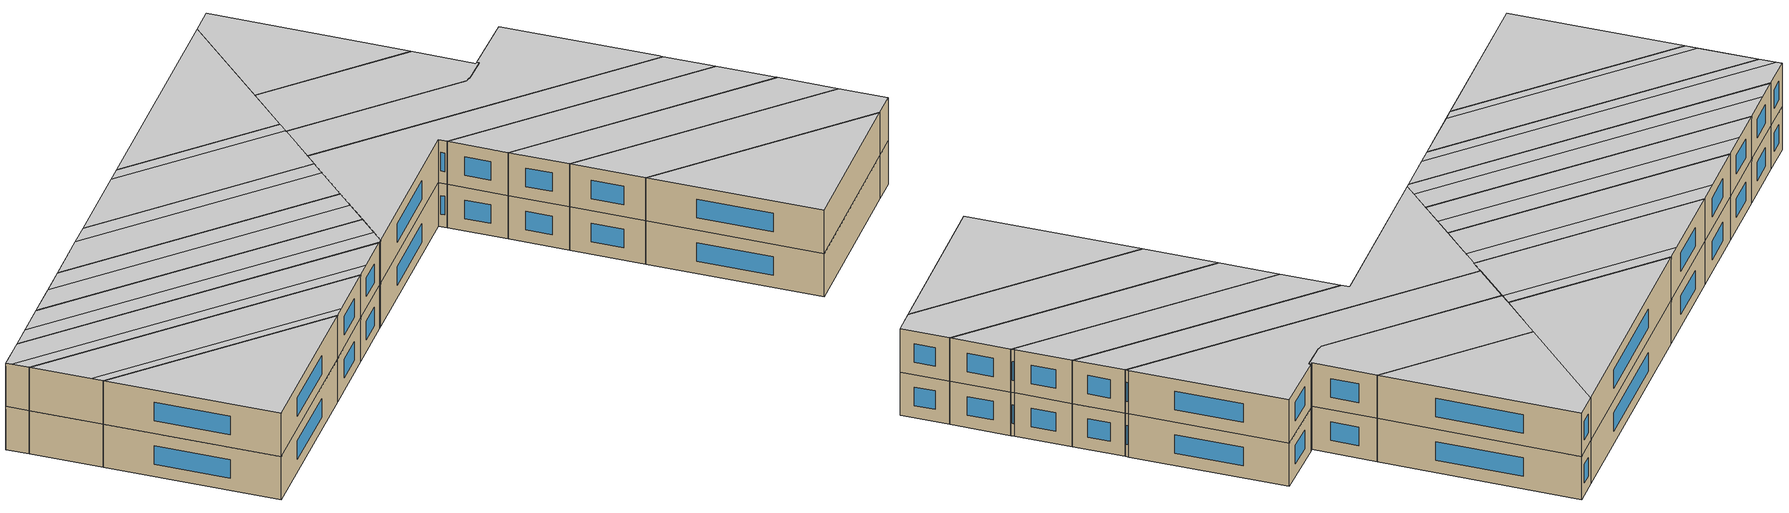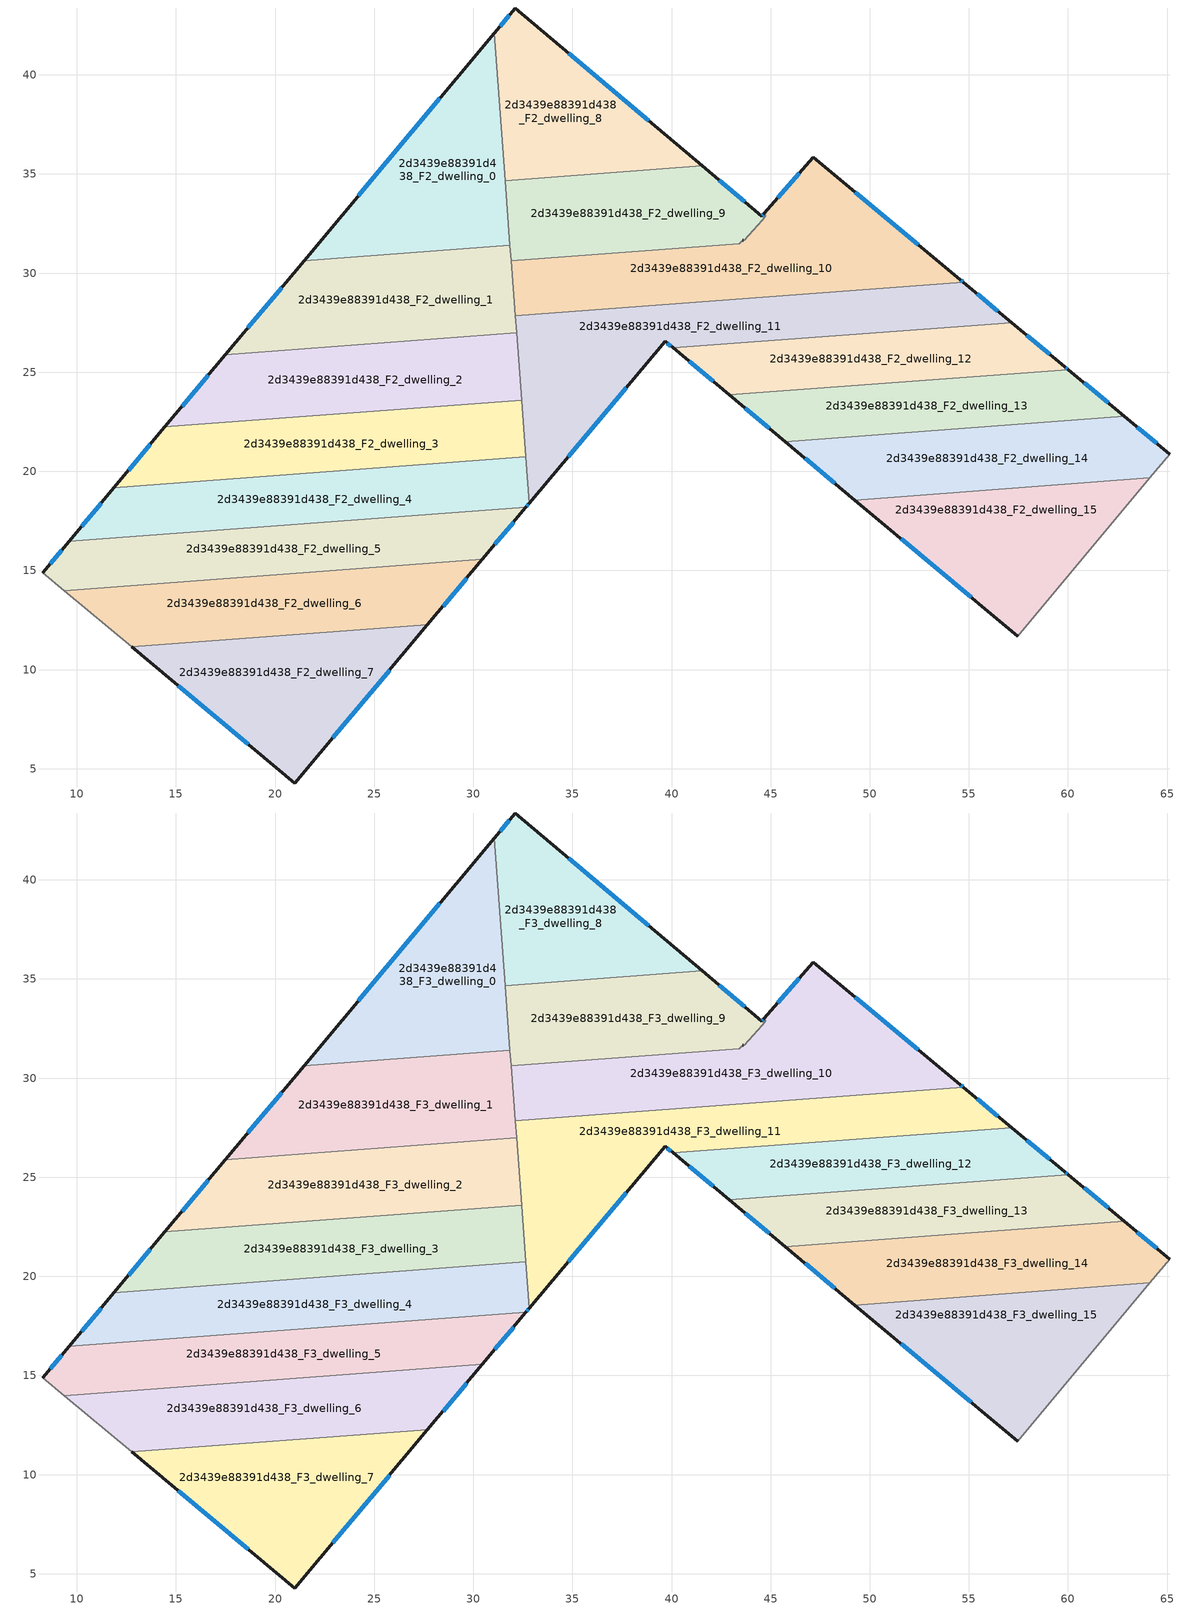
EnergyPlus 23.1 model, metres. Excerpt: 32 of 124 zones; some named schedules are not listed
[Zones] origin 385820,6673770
2d3439e88391d438_F2_dwelling_0
 floor to 2d3439e88391d438_F1_dwelling_0 (EU_floor_Construction): 31.05,42.09 31.85,31.41 21.47,30.63 z6
 wall outside (EU_wall_Construction): 31.05,42.09 21.47,30.63 z6:9
 wall to 2d3439e88391d438_F2_dwelling_1 (EU_wall_Construction): 21.47,30.63 31.85,31.41 z6:9
 wall to 2d3439e88391d438_F2_dwelling_8 (EU_wall_Construction): 31.61,34.67 31.05,42.09 z6:9
 wall to 2d3439e88391d438_F2_dwelling_9 (EU_wall_Construction): 31.85,31.41 31.61,34.67 z6:9
 window (EU_Window_Construction): 28.31,38.81 24.2,33.9 z6.86:8.14
2d3439e88391d438_F2_dwelling_1
 floor to 2d3439e88391d438_F1_dwelling_1 (EU_floor_Construction): 31.85,31.41 32.18,26.98 17.49,25.88 21.47,30.63 z6
 wall outside (EU_wall_Construction): 21.47,30.63 17.49,25.88 z6:9
 wall to 2d3439e88391d438_F2_dwelling_2 (EU_wall_Construction): 17.49,25.88 32.18,26.98 z6:9
 wall to 2d3439e88391d438_F2_dwelling_10 (EU_wall_Construction): 32.12,27.84 31.91,30.62 z6:9
 wall to 2d3439e88391d438_F2_dwelling_11 (EU_wall_Construction): 32.18,26.98 32.12,27.84 z6:9
 wall to 2d3439e88391d438_F2_dwelling_9 (EU_wall_Construction): 31.91,30.62 31.85,31.41 z6:9
 window (EU_Window_Construction): 20.33,29.27 18.63,27.24 z6.86:8.14
2d3439e88391d438_F2_dwelling_10
 floor to 2d3439e88391d438_F1_dwelling_10 (EU_floor_Construction): 54.56,29.67 54.73,29.53 32.12,27.84 31.91,30.62 43.43,31.49 43.61,31.65 43.68,31.66 44.57,32.67 44.76,32.89 44.65,32.99 47.16,35.84 z6
 wall outside (EU_wall_Construction): 54.73,29.53 54.56,29.67 47.16,35.84 44.65,32.99 / 43.61,31.65 43.6,31.65 z6:9
 wall to 2d3439e88391d438_F2_dwelling_9 (EU_wall_Construction): 44.65,32.99 44.76,32.89 44.57,32.67 / 43.43,31.48 31.91,30.62 / 43.6,31.65 43.43,31.49 / 44.57,32.66 43.68,31.66 43.61,31.65 z6:9
 wall to 2d3439e88391d438_F2_dwelling_11 (EU_wall_Construction): 32.12,27.84 54.73,29.53 z6:9
 window (EU_Window_Construction): 46.44,35.03 45.37,33.8 / 52.45,31.43 49.27,34.08 / 54.68,29.57 54.61,29.63 z6.86:8.14
2d3439e88391d438_F2_dwelling_11
 floor to 2d3439e88391d438_F1_dwelling_11 (EU_floor_Construction): 57.16,27.5 40.08,26.22 39.67,26.57 32.83,18.39 32.12,27.84 54.73,29.53 z6
 wall outside (EU_wall_Construction): 57.16,27.5 54.73,29.53 / 32.83,18.39 39.67,26.57 40.08,26.22 z6:9
 wall to 2d3439e88391d438_F2_dwelling_12 (EU_wall_Construction): 40.08,26.22 57.16,27.5 z6:9
 wall to 2d3439e88391d438_F2_dwelling_2 (EU_wall_Construction): 32.18,26.98 32.44,23.59 z6:9
 wall to 2d3439e88391d438_F2_dwelling_3 (EU_wall_Construction): 32.44,23.59 32.65,20.73 z6:9
 wall to 2d3439e88391d438_F2_dwelling_4 (EU_wall_Construction): 32.65,20.73 32.83,18.39 z6:9
 window (EU_Window_Construction): 56.47,28.08 55.42,28.95 / 39.79,26.47 39.96,26.32 / 34.78,20.73 37.72,24.23 z6.86:8.14
2d3439e88391d438_F2_dwelling_12
 floor to 2d3439e88391d438_F1_dwelling_12 (EU_floor_Construction): 59.84,25.27 60,25.13 42.91,23.86 40.08,26.22 57.16,27.5 z6
 wall outside (EU_wall_Construction): 60,25.13 59.84,25.27 57.16,27.5 / 40.08,26.22 42.91,23.86 z6:9
 wall to 2d3439e88391d438_F2_dwelling_13 (EU_wall_Construction): 42.91,23.86 60,25.13 z6:9
 window (EU_Window_Construction): 59.07,25.91 57.93,26.87 / 59.95,25.17 59.88,25.23 / 40.89,25.55 42.1,24.53 z6.86:8.14
2d3439e88391d438_F2_dwelling_13
 floor to 2d3439e88391d438_F1_dwelling_13 (EU_floor_Construction): 62.83,22.78 45.73,21.5 42.91,23.86 60,25.13 z6
 wall outside (EU_wall_Construction): 42.91,23.86 45.73,21.5 / 62.83,22.78 60,25.13 z6:9
 wall to 2d3439e88391d438_F2_dwelling_14 (EU_wall_Construction): 45.73,21.5 62.83,22.78 z6:9
 window (EU_Window_Construction): 43.72,23.18 44.93,22.17 / 62.02,23.45 60.81,24.46 z6.86:8.14
2d3439e88391d438_F2_dwelling_14
 floor to 2d3439e88391d438_F1_dwelling_14 (EU_floor_Construction): 65.13,20.86 64.13,19.67 49.25,18.55 45.73,21.5 62.83,22.78 z6
 wall outside (EU_wall_Construction): 45.73,21.5 49.25,18.55 / 65.13,20.86 62.83,22.78 z6:9
 wall adiabatic (EU_wall_Construction): 64.13,19.67 65.13,20.86 z6:9
 wall to 2d3439e88391d438_F2_dwelling_15 (EU_wall_Construction): 49.25,18.55 64.13,19.67 z6:9
 window (EU_Window_Construction): 46.74,20.66 48.24,19.4 / 64.47,21.41 63.49,22.23 z6.86:8.14
2d3439e88391d438_F2_dwelling_15
 floor to 2d3439e88391d438_F1_dwelling_15 (EU_floor_Construction): 64.13,19.67 57.47,11.67 49.25,18.55 z6
 wall outside (EU_wall_Construction): 49.25,18.55 57.47,11.67 z6:9
 wall adiabatic (EU_wall_Construction): 57.47,11.67 64.13,19.67 z6:9
 window (EU_Window_Construction): 51.6,16.59 55.12,13.64 z6.86:8.14
2d3439e88391d438_F2_dwelling_2
 floor to 2d3439e88391d438_F1_dwelling_2 (EU_floor_Construction): 32.18,26.98 32.44,23.59 14.45,22.24 17.49,25.88 z6
 wall outside (EU_wall_Construction): 17.49,25.88 14.45,22.24 z6:9
 wall to 2d3439e88391d438_F2_dwelling_3 (EU_wall_Construction): 14.45,22.24 32.44,23.59 z6:9
 window (EU_Window_Construction): 16.62,24.84 15.32,23.28 z6.86:8.14
2d3439e88391d438_F2_dwelling_3
 floor to 2d3439e88391d438_F1_dwelling_3 (EU_floor_Construction): 32.44,23.59 32.65,20.73 11.88,19.17 14.45,22.24 z6
 wall outside (EU_wall_Construction): 14.45,22.24 11.88,19.17 z6:9
 wall to 2d3439e88391d438_F2_dwelling_4 (EU_wall_Construction): 11.88,19.17 32.65,20.73 z6:9
 window (EU_Window_Construction): 13.71,21.36 12.61,20.05 z6.86:8.14
2d3439e88391d438_F2_dwelling_4
 floor to 2d3439e88391d438_F1_dwelling_4 (EU_floor_Construction): 32.65,20.73 32.83,18.39 32.66,18.19 9.61,16.47 11.88,19.17 z6
 wall outside (EU_wall_Construction): 32.66,18.19 32.83,18.39 / 11.88,19.17 9.61,16.47 z6:9
 wall to 2d3439e88391d438_F2_dwelling_5 (EU_wall_Construction): 9.61,16.47 32.66,18.19 z6:9
 window (EU_Window_Construction): 32.71,18.25 32.78,18.33 / 11.23,18.4 10.26,17.24 z6.86:8.14
2d3439e88391d438_F2_dwelling_5
 floor to 2d3439e88391d438_F1_dwelling_5 (EU_floor_Construction): 32.66,18.19 30.46,15.56 9.37,13.99 8.29,14.88 9.61,16.47 z6
 wall outside (EU_wall_Construction): 30.46,15.56 32.66,18.19 / 9.61,16.47 8.29,14.88 z6:9
 wall to 2d3439e88391d438_F2_dwelling_6 (EU_wall_Construction): 9.37,13.99 30.46,15.56 z6:9
 wall adiabatic (EU_wall_Construction): 8.29,14.88 9.37,13.99 z6:9
 window (EU_Window_Construction): 31.09,16.31 32.03,17.44 / 9.24,16.01 8.67,15.34 z6.86:8.14
2d3439e88391d438_F2_dwelling_6
 floor to 2d3439e88391d438_F1_dwelling_6 (EU_floor_Construction): 30.46,15.56 27.69,12.26 12.78,11.14 9.37,13.99 z6
 wall outside (EU_wall_Construction): 27.69,12.26 30.46,15.56 z6:9
 wall to 2d3439e88391d438_F2_dwelling_7 (EU_wall_Construction): 12.78,11.14 27.69,12.26 z6:9
 wall adiabatic (EU_wall_Construction): 9.37,13.99 12.78,11.14 z6:9
 window (EU_Window_Construction): 28.48,13.2 29.67,14.62 z6.86:8.14
2d3439e88391d438_F2_dwelling_7
 floor to 2d3439e88391d438_F1_dwelling_7 (EU_floor_Construction): 27.69,12.26 21.01,4.28 12.78,11.14 z6
 wall outside (EU_wall_Construction): 12.78,11.14 21.01,4.28 27.69,12.26 z6:9
 window (EU_Window_Construction): 15.13,9.18 18.66,6.24 / 22.92,6.56 25.78,9.98 z6.86:8.14
2d3439e88391d438_F2_dwelling_8
 floor to 2d3439e88391d438_F1_dwelling_8 (EU_floor_Construction): 41.54,35.41 31.61,34.67 31.05,42.09 32.13,43.37 z6
 wall outside (EU_wall_Construction): 41.54,35.41 32.13,43.37 31.05,42.09 z6:9
 wall to 2d3439e88391d438_F2_dwelling_9 (EU_wall_Construction): 31.61,34.67 41.54,35.41 z6:9
 window (EU_Window_Construction): 31.82,43.01 31.36,42.45 / 38.85,37.69 34.82,41.1 z6.86:8.14
2d3439e88391d438_F2_dwelling_9
 floor to 2d3439e88391d438_F1_dwelling_9 (EU_floor_Construction): 44.65,32.99 44.76,32.89 44.56,32.66 43.68,31.66 43.59,31.65 43.43,31.48 31.91,30.62 31.61,34.67 41.54,35.41 44.55,32.87 z6
 wall outside (EU_wall_Construction): 44.65,32.99 44.55,32.87 41.54,35.41 / 43.59,31.65 43.61,31.65 z6:9
 window (EU_Window_Construction): 43.69,33.6 42.4,34.68 / 44.62,32.95 44.58,32.9 z6.86:8.14
2d3439e88391d438_F3_dwelling_0
 floor to 2d3439e88391d438_F2_dwelling_0 (EU_floor_Construction): 31.05,42.09 31.85,31.41 21.47,30.63 z9
 wall outside (EU_wall_Construction): 31.05,42.09 21.47,30.63 z9:12
 wall to 2d3439e88391d438_F3_dwelling_1 (EU_wall_Construction): 21.47,30.63 31.85,31.41 z9:12
 wall to 2d3439e88391d438_F3_dwelling_8 (EU_wall_Construction): 31.61,34.67 31.05,42.09 z9:12
 wall to 2d3439e88391d438_F3_dwelling_9 (EU_wall_Construction): 31.85,31.41 31.61,34.67 z9:12
 window (EU_Window_Construction): 28.31,38.81 24.2,33.9 z9.86:11.14
 ceiling adiabatic (EU_roof_Construction): 31.85,31.41 31.05,42.09 21.47,30.63 z12
2d3439e88391d438_F3_dwelling_1
 floor to 2d3439e88391d438_F2_dwelling_1 (EU_floor_Construction): 31.85,31.41 32.18,26.98 17.49,25.88 21.47,30.63 z9
 wall outside (EU_wall_Construction): 21.47,30.63 17.49,25.88 z9:12
 wall to 2d3439e88391d438_F3_dwelling_2 (EU_wall_Construction): 17.49,25.88 32.18,26.98 z9:12
 wall to 2d3439e88391d438_F3_dwelling_10 (EU_wall_Construction): 32.12,27.84 31.91,30.62 z9:12
 wall to 2d3439e88391d438_F3_dwelling_11 (EU_wall_Construction): 32.18,26.98 32.12,27.84 z9:12
 wall to 2d3439e88391d438_F3_dwelling_9 (EU_wall_Construction): 31.91,30.62 31.85,31.41 z9:12
 window (EU_Window_Construction): 20.33,29.27 18.63,27.24 z9.86:11.14
 ceiling to 2d3439e88391d438_F4_dwelling_1 (EU_floor_Construction): 32.18,26.98 31.91,30.67 20.8,29.84 17.49,25.88 z12
 ceiling adiabatic (EU_roof_Construction): 31.91,30.67 31.85,31.41 21.47,30.63 17.49,25.88 20.8,29.84 z12
2d3439e88391d438_F3_dwelling_10
 floor to 2d3439e88391d438_F2_dwelling_10 (EU_floor_Construction): 54.56,29.67 54.73,29.53 32.12,27.84 31.91,30.62 43.43,31.49 43.61,31.65 43.68,31.66 44.57,32.67 44.76,32.89 44.65,32.99 47.16,35.84 z9
 wall outside (EU_wall_Construction): 54.73,29.53 54.56,29.67 47.16,35.84 44.65,32.99 / 43.61,31.65 43.6,31.65 z9:12
 wall to 2d3439e88391d438_F3_dwelling_9 (EU_wall_Construction): 44.65,32.99 44.76,32.89 44.57,32.67 / 43.43,31.48 31.91,30.62 / 43.6,31.65 43.43,31.49 / 44.57,32.66 43.68,31.66 43.61,31.65 z9:12
 wall to 2d3439e88391d438_F3_dwelling_11 (EU_wall_Construction): 32.12,27.84 54.73,29.53 z9:12
 window (EU_Window_Construction): 46.44,35.03 45.37,33.8 / 52.45,31.43 49.27,34.08 / 54.68,29.57 54.61,29.63 z9.86:11.14
 ceiling to 2d3439e88391d438_F4_dwelling_9 (EU_floor_Construction): 54.73,29.53 54.56,29.67 47.16,35.84 44.65,32.99 44.76,32.89 44.57,32.67 43.68,31.66 43.61,31.65 43.43,31.49 31.91,30.62 32.12,27.84 z12
2d3439e88391d438_F3_dwelling_11
 floor to 2d3439e88391d438_F2_dwelling_11 (EU_floor_Construction): 57.16,27.5 40.08,26.22 39.67,26.57 32.83,18.39 32.12,27.84 54.73,29.53 z9
 wall outside (EU_wall_Construction): 57.16,27.5 54.73,29.53 / 32.83,18.39 39.67,26.57 40.08,26.22 z9:12
 wall to 2d3439e88391d438_F3_dwelling_12 (EU_wall_Construction): 40.08,26.22 57.16,27.5 z9:12
 wall to 2d3439e88391d438_F3_dwelling_2 (EU_wall_Construction): 32.18,26.98 32.44,23.59 z9:12
 wall to 2d3439e88391d438_F3_dwelling_3 (EU_wall_Construction): 32.44,23.59 32.65,20.73 z9:12
 wall to 2d3439e88391d438_F3_dwelling_4 (EU_wall_Construction): 32.65,20.73 32.83,18.39 z9:12
 window (EU_Window_Construction): 56.47,28.08 55.42,28.95 / 39.79,26.47 39.96,26.32 / 34.78,20.73 37.72,24.23 z9.86:11.14
 ceiling to 2d3439e88391d438_F4_dwelling_10 (EU_floor_Construction): 57.16,27.5 54.73,29.53 32.12,27.84 32.83,18.39 39.67,26.57 40.08,26.22 z12
2d3439e88391d438_F3_dwelling_12
 floor to 2d3439e88391d438_F2_dwelling_12 (EU_floor_Construction): 59.84,25.27 60,25.13 42.91,23.86 40.08,26.22 57.16,27.5 z9
 wall outside (EU_wall_Construction): 60,25.13 59.84,25.27 57.16,27.5 / 40.08,26.22 42.91,23.86 z9:12
 wall to 2d3439e88391d438_F3_dwelling_13 (EU_wall_Construction): 42.91,23.86 60,25.13 z9:12
 window (EU_Window_Construction): 59.07,25.91 57.93,26.87 / 59.95,25.17 59.88,25.23 / 40.89,25.55 42.1,24.53 z9.86:11.14
 ceiling to 2d3439e88391d438_F4_dwelling_11 (EU_floor_Construction): 60,25.13 59.84,25.27 57.16,27.5 40.08,26.22 42.91,23.86 z12
2d3439e88391d438_F3_dwelling_13
 floor to 2d3439e88391d438_F2_dwelling_13 (EU_floor_Construction): 62.83,22.78 45.73,21.5 42.91,23.86 60,25.13 z9
 wall outside (EU_wall_Construction): 42.91,23.86 45.73,21.5 / 62.83,22.78 60,25.13 z9:12
 wall to 2d3439e88391d438_F3_dwelling_14 (EU_wall_Construction): 45.73,21.5 62.83,22.78 z9:12
 window (EU_Window_Construction): 43.72,23.18 44.93,22.17 / 62.02,23.45 60.81,24.46 z9.86:11.14
 ceiling to 2d3439e88391d438_F4_dwelling_12 (EU_floor_Construction): 62.83,22.78 60,25.13 42.91,23.86 45.73,21.5 z12
2d3439e88391d438_F3_dwelling_14
 floor to 2d3439e88391d438_F2_dwelling_14 (EU_floor_Construction): 65.13,20.86 64.13,19.67 49.25,18.55 45.73,21.5 62.83,22.78 z9
 wall outside (EU_wall_Construction): 45.73,21.5 49.25,18.55 / 65.13,20.86 62.83,22.78 z9:12
 wall adiabatic (EU_wall_Construction): 64.13,19.67 65.13,20.86 z9:12
 wall to 2d3439e88391d438_F3_dwelling_15 (EU_wall_Construction): 49.25,18.55 64.13,19.67 z9:12
 window (EU_Window_Construction): 46.74,20.66 48.24,19.4 / 64.47,21.41 63.49,22.23 z9.86:11.14
 ceiling to 2d3439e88391d438_F4_dwelling_13 (EU_floor_Construction): 64.13,19.67 65.13,20.86 62.83,22.78 45.73,21.5 49.25,18.55 z12
2d3439e88391d438_F3_dwelling_15
 floor to 2d3439e88391d438_F2_dwelling_15 (EU_floor_Construction): 64.13,19.67 57.47,11.67 49.25,18.55 z9
 wall outside (EU_wall_Construction): 49.25,18.55 57.47,11.67 z9:12
 wall adiabatic (EU_wall_Construction): 57.47,11.67 64.13,19.67 z9:12
 window (EU_Window_Construction): 51.6,16.59 55.12,13.64 z9.86:11.14
 ceiling to 2d3439e88391d438_F4_dwelling_14 (EU_floor_Construction): 57.47,11.67 64.13,19.67 49.25,18.55 z12
2d3439e88391d438_F3_dwelling_2
 floor to 2d3439e88391d438_F2_dwelling_2 (EU_floor_Construction): 32.18,26.98 32.44,23.59 14.45,22.24 17.49,25.88 z9
 wall outside (EU_wall_Construction): 17.49,25.88 14.45,22.24 z9:12
 wall to 2d3439e88391d438_F3_dwelling_3 (EU_wall_Construction): 14.45,22.24 32.44,23.59 z9:12
 window (EU_Window_Construction): 16.62,24.84 15.32,23.28 z9.86:11.14
 ceiling to 2d3439e88391d438_F4_dwelling_2 (EU_floor_Construction): 32.44,23.59 32.26,25.94 16.56,24.77 14.45,22.24 z12
 ceiling to 2d3439e88391d438_F4_dwelling_1 (EU_floor_Construction): 32.26,25.94 32.18,26.98 17.49,25.88 16.56,24.77 z12
2d3439e88391d438_F3_dwelling_3
 floor to 2d3439e88391d438_F2_dwelling_3 (EU_floor_Construction): 32.44,23.59 32.65,20.73 11.88,19.17 14.45,22.24 z9
 wall outside (EU_wall_Construction): 14.45,22.24 11.88,19.17 z9:12
 wall to 2d3439e88391d438_F3_dwelling_4 (EU_wall_Construction): 11.88,19.17 32.65,20.73 z9:12
 window (EU_Window_Construction): 13.71,21.36 12.61,20.05 z9.86:11.14
 ceiling to 2d3439e88391d438_F4_dwelling_3 (EU_floor_Construction): 32.65,20.73 32.53,22.31 13.3,20.87 11.88,19.17 z12
 ceiling to 2d3439e88391d438_F4_dwelling_2 (EU_floor_Construction): 32.53,22.31 32.44,23.59 14.45,22.24 13.3,20.87 z12
2d3439e88391d438_F3_dwelling_4
 floor to 2d3439e88391d438_F2_dwelling_4 (EU_floor_Construction): 32.65,20.73 32.83,18.39 32.66,18.19 9.61,16.47 11.88,19.17 z9
 wall outside (EU_wall_Construction): 32.66,18.19 32.83,18.39 / 11.88,19.17 9.61,16.47 z9:12
 wall to 2d3439e88391d438_F3_dwelling_5 (EU_wall_Construction): 9.61,16.47 32.66,18.19 z9:12
 window (EU_Window_Construction): 32.71,18.25 32.78,18.33 / 11.23,18.4 10.26,17.24 z9.86:11.14
 ceiling to 2d3439e88391d438_F4_dwelling_3 (EU_floor_Construction): 32.76,19.25 32.65,20.73 11.88,19.17 10.55,17.59 z12
 ceiling to 2d3439e88391d438_F4_dwelling_4 (EU_floor_Construction): 32.66,18.19 32.83,18.39 32.76,19.25 10.55,17.59 9.61,16.47 z12
2d3439e88391d438_F3_dwelling_5
 floor to 2d3439e88391d438_F2_dwelling_5 (EU_floor_Construction): 32.66,18.19 30.46,15.56 9.37,13.99 8.29,14.88 9.61,16.47 z9
 wall outside (EU_wall_Construction): 30.46,15.56 32.66,18.19 / 9.61,16.47 8.29,14.88 z9:12
 wall to 2d3439e88391d438_F3_dwelling_6 (EU_wall_Construction): 9.37,13.99 30.46,15.56 z9:12
 wall adiabatic (EU_wall_Construction): 8.29,14.88 9.37,13.99 z9:12
 window (EU_Window_Construction): 31.09,16.31 32.03,17.44 / 9.24,16.01 8.67,15.34 z9.86:11.14
 ceiling to 2d3439e88391d438_F4_dwelling_5 (EU_floor_Construction): 30.46,15.56 31.11,16.34 8.56,14.66 9.37,13.99 z12
 ceiling to 2d3439e88391d438_F4_dwelling_4 (EU_floor_Construction): 31.11,16.34 32.66,18.19 9.61,16.47 8.29,14.88 8.56,14.66 z12
2d3439e88391d438_F3_dwelling_6
 floor to 2d3439e88391d438_F2_dwelling_6 (EU_floor_Construction): 30.46,15.56 27.69,12.26 12.78,11.14 9.37,13.99 z9
 wall outside (EU_wall_Construction): 27.69,12.26 30.46,15.56 z9:12
 wall to 2d3439e88391d438_F3_dwelling_7 (EU_wall_Construction): 12.78,11.14 27.69,12.26 z9:12
 wall adiabatic (EU_wall_Construction): 9.37,13.99 12.78,11.14 z9:12
 window (EU_Window_Construction): 28.48,13.2 29.67,14.62 z9.86:11.14
 ceiling to 2d3439e88391d438_F4_dwelling_6 (EU_floor_Construction): 27.69,12.26 28.15,12.81 12.21,11.62 12.78,11.14 z12
 ceiling to 2d3439e88391d438_F4_dwelling_5 (EU_floor_Construction): 28.15,12.81 30.46,15.56 9.37,13.99 12.21,11.62 z12
2d3439e88391d438_F3_dwelling_7
 floor to 2d3439e88391d438_F2_dwelling_7 (EU_floor_Construction): 27.69,12.26 21.01,4.28 12.78,11.14 z9
 wall outside (EU_wall_Construction): 12.78,11.14 21.01,4.28 27.69,12.26 z9:12
 window (EU_Window_Construction): 15.13,9.18 18.66,6.24 / 22.92,6.56 25.78,9.98 z9.86:11.14
 ceiling to 2d3439e88391d438_F4_dwelling_6 (EU_floor_Construction): 21.01,4.28 27.69,12.26 12.78,11.14 z12
2d3439e88391d438_F3_dwelling_8
 floor to 2d3439e88391d438_F2_dwelling_8 (EU_floor_Construction): 41.54,35.41 31.61,34.67 31.05,42.09 32.13,43.37 z9
 wall outside (EU_wall_Construction): 41.54,35.41 32.13,43.37 31.05,42.09 z9:12
 wall to 2d3439e88391d438_F3_dwelling_9 (EU_wall_Construction): 31.61,34.67 41.54,35.41 z9:12
 window (EU_Window_Construction): 31.82,43.01 31.36,42.45 / 38.85,37.69 34.82,41.1 z9.86:11.14
 ceiling to 2d3439e88391d438_F4_dwelling_7 (EU_floor_Construction): 41.54,35.41 32.13,43.37 31.05,42.09 31.61,34.67 z12
2d3439e88391d438_F3_dwelling_9
 floor to 2d3439e88391d438_F2_dwelling_9 (EU_floor_Construction): 44.65,32.99 44.76,32.89 44.56,32.66 43.68,31.66 43.59,31.65 43.43,31.48 31.91,30.62 31.61,34.67 41.54,35.41 44.55,32.87 z9
 wall outside (EU_wall_Construction): 44.65,32.99 44.55,32.87 41.54,35.41 / 43.59,31.65 43.61,31.65 z9:12
 window (EU_Window_Construction): 43.69,33.6 42.4,34.68 / 44.62,32.95 44.58,32.9 z9.86:11.14
 ceiling to 2d3439e88391d438_F4_dwelling_8 (EU_floor_Construction): 43.68,31.66 44.56,32.66 44.76,32.89 44.65,32.99 44.55,32.87 41.54,35.41 31.61,34.67 31.91,30.62 43.43,31.48 43.59,31.65 z12
[Building]
EU S2 Campaign: North Axis=0; Terrain=City; Solar Distribution=FullExterior
[Site:Location]
Helsinki-Vantaa.AP: Latitude=60.317; Longitude=24.963; Time Zone=2; Elevation=54.6
[SizingPeriod:WeatherFileDays]
AnnualSizingPeriod: Begin Month=1; Begin Day of Month=1; End Month=12; End Day of Month=31; Day of Week for Start Day=Monday; Use Weather File Daylight Saving Period=No; Use Weather File Rain and Snow Indicators=No
[MATERIAL]
EU_InternalMass_Material: Roughness=MediumRough; Thickness=0.1; Conductivity=1; Density=1800; Specific Heat=900; Thermal Absorptance=0.9; Solar Absorptance=0.7; Visible Absorptance=0.7
[MATERIAL:NOMASS] Roughness=MediumRough; Thermal Absorptance=0.9; Solar Absorptance=0.7; Visible Absorptance=0.7
Name | Thermal Resistance
EU_wall_NoMass | 1.10183
EU_roof_NoMass; EU_floor_NoMass | 1.70606
[WINDOWMATERIAL:SIMPLEGLAZINGSYSTEM]
EU_Window_SimpleGlazing: UFactor=3.11035; Solar Heat Gain Coefficient=0.8; Visible Transmittance=0.8
[CONSTRUCTION]
EU_wall_Construction: EU_wall_NoMass
EU_roof_Construction: EU_roof_NoMass
EU_floor_Construction: EU_floor_NoMass
EU_Window_Construction: EU_Window_SimpleGlazing
EU_InternalMass_Construction: EU_InternalMass_Material
[ZONE] Type=1; Multiplier=1; Ceiling Height=autocalculate; Floor Area=autocalculate; Part of Total Floor Area=Yes
Name | Volume
2d3439e88391d438_F2_dwelling_0; 2d3439e88391d438_F3_dwelling_0 | 167.347
2d3439e88391d438_F2_dwelling_1; 2d3439e88391d438_F3_dwelling_1 | 167.296
2d3439e88391d438_F2_dwelling_10; 2d3439e88391d438_F3_dwelling_10 | 227.856
2d3439e88391d438_F2_dwelling_11; 2d3439e88391d438_F3_dwelling_11 | 234.283
2d3439e88391d438_F2_dwelling_12; 2d3439e88391d438_F3_dwelling_12 | 132.231
2d3439e88391d438_F2_dwelling_13; 2d3439e88391d438_F3_dwelling_13 | 131.886
2d3439e88391d438_F2_dwelling_14; 2d3439e88391d438_F3_dwelling_14 | 160.685
2d3439e88391d438_F2_dwelling_15; 2d3439e88391d438_F3_dwelling_15 | 167.336
2d3439e88391d438_F2_dwelling_2; 2d3439e88391d438_F3_dwelling_2 | 167.365
2d3439e88391d438_F2_dwelling_3; 2d3439e88391d438_F3_dwelling_3; 2d3439e88391d438_F2_dwelling_6; 2d3439e88391d438_F3_dwelling_6 | 167.331
2d3439e88391d438_F2_dwelling_4; 2d3439e88391d438_F3_dwelling_4 | 167.29
2d3439e88391d438_F2_dwelling_5; 2d3439e88391d438_F3_dwelling_5 | 167.326
2d3439e88391d438_F2_dwelling_7; 2d3439e88391d438_F3_dwelling_7 | 167.322
2d3439e88391d438_F2_dwelling_8; 2d3439e88391d438_F3_dwelling_8 | 142.233
2d3439e88391d438_F2_dwelling_9; 2d3439e88391d438_F3_dwelling_9 | 142.157
[INTERNALMASS] Construction=EU_InternalMass_Construction
Name | Zone or ZoneList | Surface Area
2d3439e88391d438_F2_dwelling_0_EU_InternalMass | 2d3439e88391d438_F2_dwelling_0 | 55.7822
2d3439e88391d438_F2_dwelling_1_EU_InternalMass | 2d3439e88391d438_F2_dwelling_1 | 55.7652
2d3439e88391d438_F2_dwelling_2_EU_InternalMass | 2d3439e88391d438_F2_dwelling_2 | 55.7884
2d3439e88391d438_F2_dwelling_3_EU_InternalMass | 2d3439e88391d438_F2_dwelling_3 | 55.777
2d3439e88391d438_F2_dwelling_4_EU_InternalMass | 2d3439e88391d438_F2_dwelling_4 | 55.7636
2d3439e88391d438_F2_dwelling_5_EU_InternalMass | 2d3439e88391d438_F2_dwelling_5 | 55.7756
2d3439e88391d438_F2_dwelling_6_EU_InternalMass | 2d3439e88391d438_F2_dwelling_6 | 55.7767
2d3439e88391d438_F2_dwelling_7_EU_InternalMass | 2d3439e88391d438_F2_dwelling_7 | 55.7743
2d3439e88391d438_F2_dwelling_8_EU_InternalMass | 2d3439e88391d438_F2_dwelling_8 | 47.4139
2d3439e88391d438_F2_dwelling_9_EU_InternalMass | 2d3439e88391d438_F2_dwelling_9 | 47.3926
2d3439e88391d438_F2_dwelling_10_EU_InternalMass | 2d3439e88391d438_F2_dwelling_10 | 75.9204
2d3439e88391d438_F2_dwelling_11_EU_InternalMass | 2d3439e88391d438_F2_dwelling_11 | 78.1069
2d3439e88391d438_F2_dwelling_12_EU_InternalMass | 2d3439e88391d438_F2_dwelling_12 | 44.0696
2d3439e88391d438_F2_dwelling_13_EU_InternalMass | 2d3439e88391d438_F2_dwelling_13 | 43.9717
2d3439e88391d438_F2_dwelling_14_EU_InternalMass | 2d3439e88391d438_F2_dwelling_14 | 53.5613
2d3439e88391d438_F2_dwelling_15_EU_InternalMass | 2d3439e88391d438_F2_dwelling_15 | 55.7788
2d3439e88391d438_F3_dwelling_0_EU_InternalMass | 2d3439e88391d438_F3_dwelling_0 | 55.7822
2d3439e88391d438_F3_dwelling_1_EU_InternalMass | 2d3439e88391d438_F3_dwelling_1 | 55.7652
2d3439e88391d438_F3_dwelling_2_EU_InternalMass | 2d3439e88391d438_F3_dwelling_2 | 55.7884
2d3439e88391d438_F3_dwelling_3_EU_InternalMass | 2d3439e88391d438_F3_dwelling_3 | 55.777
2d3439e88391d438_F3_dwelling_4_EU_InternalMass | 2d3439e88391d438_F3_dwelling_4 | 55.7636
2d3439e88391d438_F3_dwelling_5_EU_InternalMass | 2d3439e88391d438_F3_dwelling_5 | 55.7756
2d3439e88391d438_F3_dwelling_6_EU_InternalMass | 2d3439e88391d438_F3_dwelling_6 | 55.7767
2d3439e88391d438_F3_dwelling_7_EU_InternalMass | 2d3439e88391d438_F3_dwelling_7 | 55.7743
2d3439e88391d438_F3_dwelling_8_EU_InternalMass | 2d3439e88391d438_F3_dwelling_8 | 47.4139
2d3439e88391d438_F3_dwelling_9_EU_InternalMass | 2d3439e88391d438_F3_dwelling_9 | 47.3926
2d3439e88391d438_F3_dwelling_10_EU_InternalMass | 2d3439e88391d438_F3_dwelling_10 | 75.9204
2d3439e88391d438_F3_dwelling_11_EU_InternalMass | 2d3439e88391d438_F3_dwelling_11 | 78.1069
2d3439e88391d438_F3_dwelling_12_EU_InternalMass | 2d3439e88391d438_F3_dwelling_12 | 44.0696
2d3439e88391d438_F3_dwelling_13_EU_InternalMass | 2d3439e88391d438_F3_dwelling_13 | 43.9717
2d3439e88391d438_F3_dwelling_14_EU_InternalMass | 2d3439e88391d438_F3_dwelling_14 | 53.5613
2d3439e88391d438_F3_dwelling_15_EU_InternalMass | 2d3439e88391d438_F3_dwelling_15 | 55.7788
[OTHEREQUIPMENT] Fuel Type=Electricity; Design Level Calculation Method=Watts/Area; Power per Zone Floor Area=1; Fraction Latent=0; Fraction Radiant=0; Fraction Lost=0; Carbon Dioxide Generation Rate=0; EndUse Subcategory=EU_Step8_InternalGains
Name | Zone or ZoneList or Space or SpaceList | Schedule
EU_Step8_InternalGain_2d3439e88391d438_F2_dwelling_0_f000 | 2d3439e88391d438_F2_dwelling_0 | EU_Step8_GainSchedule_2d3439e88391d438_F2_dwelling_0_f000
EU_Step8_InternalGain_2d3439e88391d438_F2_dwelling_1_f000 | 2d3439e88391d438_F2_dwelling_1 | EU_Step8_GainSchedule_2d3439e88391d438_F2_dwelling_1_f000
EU_Step8_InternalGain_2d3439e88391d438_F2_dwelling_2_f000 | 2d3439e88391d438_F2_dwelling_2 | EU_Step8_GainSchedule_2d3439e88391d438_F2_dwelling_2_f000
EU_Step8_InternalGain_2d3439e88391d438_F2_dwelling_3_f000 | 2d3439e88391d438_F2_dwelling_3 | EU_Step8_GainSchedule_2d3439e88391d438_F2_dwelling_3_f000
EU_Step8_InternalGain_2d3439e88391d438_F2_dwelling_4_f000 | 2d3439e88391d438_F2_dwelling_4 | EU_Step8_GainSchedule_2d3439e88391d438_F2_dwelling_4_f000
EU_Step8_InternalGain_2d3439e88391d438_F2_dwelling_5_f000 | 2d3439e88391d438_F2_dwelling_5 | EU_Step8_GainSchedule_2d3439e88391d438_F2_dwelling_5_f000
EU_Step8_InternalGain_2d3439e88391d438_F2_dwelling_6_f000 | 2d3439e88391d438_F2_dwelling_6 | EU_Step8_GainSchedule_2d3439e88391d438_F2_dwelling_6_f000
EU_Step8_InternalGain_2d3439e88391d438_F2_dwelling_7_f000 | 2d3439e88391d438_F2_dwelling_7 | EU_Step8_GainSchedule_2d3439e88391d438_F2_dwelling_7_f000
EU_Step8_InternalGain_2d3439e88391d438_F2_dwelling_8_f000 | 2d3439e88391d438_F2_dwelling_8 | EU_Step8_GainSchedule_2d3439e88391d438_F2_dwelling_8_f000
EU_Step8_InternalGain_2d3439e88391d438_F2_dwelling_9_f000 | 2d3439e88391d438_F2_dwelling_9 | EU_Step8_GainSchedule_2d3439e88391d438_F2_dwelling_9_f000
EU_Step8_InternalGain_2d3439e88391d438_F2_dwelling_10_f000 | 2d3439e88391d438_F2_dwelling_10 | EU_Step8_GainSchedule_2d3439e88391d438_F2_dwelling_10_f000
EU_Step8_InternalGain_2d3439e88391d438_F2_dwelling_11_f000 | 2d3439e88391d438_F2_dwelling_11 | EU_Step8_GainSchedule_2d3439e88391d438_F2_dwelling_11_f000
EU_Step8_InternalGain_2d3439e88391d438_F2_dwelling_12_f000 | 2d3439e88391d438_F2_dwelling_12 | EU_Step8_GainSchedule_2d3439e88391d438_F2_dwelling_12_f000
EU_Step8_InternalGain_2d3439e88391d438_F2_dwelling_13_f000 | 2d3439e88391d438_F2_dwelling_13 | EU_Step8_GainSchedule_2d3439e88391d438_F2_dwelling_13_f000
EU_Step8_InternalGain_2d3439e88391d438_F2_dwelling_14_f000 | 2d3439e88391d438_F2_dwelling_14 | EU_Step8_GainSchedule_2d3439e88391d438_F2_dwelling_14_f000
EU_Step8_InternalGain_2d3439e88391d438_F2_dwelling_15_f000 | 2d3439e88391d438_F2_dwelling_15 | EU_Step8_GainSchedule_2d3439e88391d438_F2_dwelling_15_f000
EU_Step8_InternalGain_2d3439e88391d438_F3_dwelling_0_f000 | 2d3439e88391d438_F3_dwelling_0 | EU_Step8_GainSchedule_2d3439e88391d438_F3_dwelling_0_f000
EU_Step8_InternalGain_2d3439e88391d438_F3_dwelling_1_f000 | 2d3439e88391d438_F3_dwelling_1 | EU_Step8_GainSchedule_2d3439e88391d438_F3_dwelling_1_f000
EU_Step8_InternalGain_2d3439e88391d438_F3_dwelling_2_f000 | 2d3439e88391d438_F3_dwelling_2 | EU_Step8_GainSchedule_2d3439e88391d438_F3_dwelling_2_f000
EU_Step8_InternalGain_2d3439e88391d438_F3_dwelling_3_f000 | 2d3439e88391d438_F3_dwelling_3 | EU_Step8_GainSchedule_2d3439e88391d438_F3_dwelling_3_f000
EU_Step8_InternalGain_2d3439e88391d438_F3_dwelling_4_f000 | 2d3439e88391d438_F3_dwelling_4 | EU_Step8_GainSchedule_2d3439e88391d438_F3_dwelling_4_f000
EU_Step8_InternalGain_2d3439e88391d438_F3_dwelling_5_f000 | 2d3439e88391d438_F3_dwelling_5 | EU_Step8_GainSchedule_2d3439e88391d438_F3_dwelling_5_f000
EU_Step8_InternalGain_2d3439e88391d438_F3_dwelling_6_f000 | 2d3439e88391d438_F3_dwelling_6 | EU_Step8_GainSchedule_2d3439e88391d438_F3_dwelling_6_f000
EU_Step8_InternalGain_2d3439e88391d438_F3_dwelling_7_f000 | 2d3439e88391d438_F3_dwelling_7 | EU_Step8_GainSchedule_2d3439e88391d438_F3_dwelling_7_f000
EU_Step8_InternalGain_2d3439e88391d438_F3_dwelling_8_f000 | 2d3439e88391d438_F3_dwelling_8 | EU_Step8_GainSchedule_2d3439e88391d438_F3_dwelling_8_f000
EU_Step8_InternalGain_2d3439e88391d438_F3_dwelling_9_f000 | 2d3439e88391d438_F3_dwelling_9 | EU_Step8_GainSchedule_2d3439e88391d438_F3_dwelling_9_f000
EU_Step8_InternalGain_2d3439e88391d438_F3_dwelling_10_f000 | 2d3439e88391d438_F3_dwelling_10 | EU_Step8_GainSchedule_2d3439e88391d438_F3_dwelling_10_f000
EU_Step8_InternalGain_2d3439e88391d438_F3_dwelling_11_f000 | 2d3439e88391d438_F3_dwelling_11 | EU_Step8_GainSchedule_2d3439e88391d438_F3_dwelling_11_f000
EU_Step8_InternalGain_2d3439e88391d438_F3_dwelling_12_f000 | 2d3439e88391d438_F3_dwelling_12 | EU_Step8_GainSchedule_2d3439e88391d438_F3_dwelling_12_f000
EU_Step8_InternalGain_2d3439e88391d438_F3_dwelling_13_f000 | 2d3439e88391d438_F3_dwelling_13 | EU_Step8_GainSchedule_2d3439e88391d438_F3_dwelling_13_f000
EU_Step8_InternalGain_2d3439e88391d438_F3_dwelling_14_f000 | 2d3439e88391d438_F3_dwelling_14 | EU_Step8_GainSchedule_2d3439e88391d438_F3_dwelling_14_f000
EU_Step8_InternalGain_2d3439e88391d438_F3_dwelling_15_f000 | 2d3439e88391d438_F3_dwelling_15 | EU_Step8_GainSchedule_2d3439e88391d438_F3_dwelling_15_f000
[ZONEVENTILATION:DESIGNFLOWRATE] Schedule=EU_AlwaysOn; Design Flow Rate Calculation Method=AirChanges/Hour; Air Changes per Hour=0.756316; Ventilation Type=Natural; Fan Pressure Rise=0; Fan Total Efficiency=1; Constant Term Coefficient=1; Temperature Term Coefficient=0; Velocity Term Coefficient=0; Velocity Squared Term Coefficient=0; Minimum Indoor Temperature=-100; Maximum Indoor Temperature=100; Delta Temperature=-100; Minimum Outdoor Temperature=-100; Maximum Outdoor Temperature=100; Maximum Wind Speed=40
Name | Zone or ZoneList or Space or SpaceList
EU_ConstantAir_2d3439e88391d438_F2_dwelling_0 | 2d3439e88391d438_F2_dwelling_0
EU_ConstantAir_2d3439e88391d438_F2_dwelling_1 | 2d3439e88391d438_F2_dwelling_1
EU_ConstantAir_2d3439e88391d438_F2_dwelling_2 | 2d3439e88391d438_F2_dwelling_2
EU_ConstantAir_2d3439e88391d438_F2_dwelling_3 | 2d3439e88391d438_F2_dwelling_3
EU_ConstantAir_2d3439e88391d438_F2_dwelling_4 | 2d3439e88391d438_F2_dwelling_4
EU_ConstantAir_2d3439e88391d438_F2_dwelling_5 | 2d3439e88391d438_F2_dwelling_5
EU_ConstantAir_2d3439e88391d438_F2_dwelling_6 | 2d3439e88391d438_F2_dwelling_6
EU_ConstantAir_2d3439e88391d438_F2_dwelling_7 | 2d3439e88391d438_F2_dwelling_7
EU_ConstantAir_2d3439e88391d438_F2_dwelling_8 | 2d3439e88391d438_F2_dwelling_8
EU_ConstantAir_2d3439e88391d438_F2_dwelling_9 | 2d3439e88391d438_F2_dwelling_9
EU_ConstantAir_2d3439e88391d438_F2_dwelling_10 | 2d3439e88391d438_F2_dwelling_10
EU_ConstantAir_2d3439e88391d438_F2_dwelling_11 | 2d3439e88391d438_F2_dwelling_11
EU_ConstantAir_2d3439e88391d438_F2_dwelling_12 | 2d3439e88391d438_F2_dwelling_12
EU_ConstantAir_2d3439e88391d438_F2_dwelling_13 | 2d3439e88391d438_F2_dwelling_13
EU_ConstantAir_2d3439e88391d438_F2_dwelling_14 | 2d3439e88391d438_F2_dwelling_14
EU_ConstantAir_2d3439e88391d438_F2_dwelling_15 | 2d3439e88391d438_F2_dwelling_15
EU_ConstantAir_2d3439e88391d438_F3_dwelling_0 | 2d3439e88391d438_F3_dwelling_0
EU_ConstantAir_2d3439e88391d438_F3_dwelling_1 | 2d3439e88391d438_F3_dwelling_1
EU_ConstantAir_2d3439e88391d438_F3_dwelling_2 | 2d3439e88391d438_F3_dwelling_2
EU_ConstantAir_2d3439e88391d438_F3_dwelling_3 | 2d3439e88391d438_F3_dwelling_3
EU_ConstantAir_2d3439e88391d438_F3_dwelling_4 | 2d3439e88391d438_F3_dwelling_4
EU_ConstantAir_2d3439e88391d438_F3_dwelling_5 | 2d3439e88391d438_F3_dwelling_5
EU_ConstantAir_2d3439e88391d438_F3_dwelling_6 | 2d3439e88391d438_F3_dwelling_6
EU_ConstantAir_2d3439e88391d438_F3_dwelling_7 | 2d3439e88391d438_F3_dwelling_7
EU_ConstantAir_2d3439e88391d438_F3_dwelling_8 | 2d3439e88391d438_F3_dwelling_8
EU_ConstantAir_2d3439e88391d438_F3_dwelling_9 | 2d3439e88391d438_F3_dwelling_9
EU_ConstantAir_2d3439e88391d438_F3_dwelling_10 | 2d3439e88391d438_F3_dwelling_10
EU_ConstantAir_2d3439e88391d438_F3_dwelling_11 | 2d3439e88391d438_F3_dwelling_11
EU_ConstantAir_2d3439e88391d438_F3_dwelling_12 | 2d3439e88391d438_F3_dwelling_12
EU_ConstantAir_2d3439e88391d438_F3_dwelling_13 | 2d3439e88391d438_F3_dwelling_13
EU_ConstantAir_2d3439e88391d438_F3_dwelling_14 | 2d3439e88391d438_F3_dwelling_14
EU_ConstantAir_2d3439e88391d438_F3_dwelling_15 | 2d3439e88391d438_F3_dwelling_15
[HVACTEMPLATE:ZONE:IDEALLOADSAIRSYSTEM] System Availability Schedule=EU_AlwaysOn; Maximum Heating Supply Air Temperature=50; Minimum Cooling Supply Air Temperature=13; Maximum Heating Supply Air Humidity Ratio=0.0156; Minimum Cooling Supply Air Humidity Ratio=0.0077; Heating Limit=NoLimit; Cooling Limit=NoLimit; Heating Availability Schedule=EU_AlwaysOn; Cooling Availability Schedule=EU_CoolingOff; Dehumidification Control Type=ConstantSensibleHeatRatio; Cooling Sensible Heat Ratio=0.7; Dehumidification Setpoint=60; Humidification Control Type=None; Humidification Setpoint=30; Outdoor Air Method=None; Outdoor Air Flow Rate per Person=0.00944; Outdoor Air Flow Rate per Zone Floor Area=0; Outdoor Air Flow Rate per Zone=0; Demand Controlled Ventilation Type=None; Outdoor Air Economizer Type=NoEconomizer; Heat Recovery Type=None; Sensible Heat Recovery Effectiveness=0.7; Latent Heat Recovery Effectiveness=0.65
Name | Template Thermostat
2d3439e88391d438_F2_dwelling_0 | EU_HeatOnly_2d3439e88391d438_F2_dwelling_0
2d3439e88391d438_F2_dwelling_1 | EU_HeatOnly_2d3439e88391d438_F2_dwelling_1
2d3439e88391d438_F2_dwelling_2 | EU_HeatOnly_2d3439e88391d438_F2_dwelling_2
2d3439e88391d438_F2_dwelling_3 | EU_HeatOnly_2d3439e88391d438_F2_dwelling_3
2d3439e88391d438_F2_dwelling_4 | EU_HeatOnly_2d3439e88391d438_F2_dwelling_4
2d3439e88391d438_F2_dwelling_5 | EU_HeatOnly_2d3439e88391d438_F2_dwelling_5
2d3439e88391d438_F2_dwelling_6 | EU_HeatOnly_2d3439e88391d438_F2_dwelling_6
2d3439e88391d438_F2_dwelling_7 | EU_HeatOnly_2d3439e88391d438_F2_dwelling_7
2d3439e88391d438_F2_dwelling_8 | EU_HeatOnly_2d3439e88391d438_F2_dwelling_8
2d3439e88391d438_F2_dwelling_9 | EU_HeatOnly_2d3439e88391d438_F2_dwelling_9
2d3439e88391d438_F2_dwelling_10 | EU_HeatOnly_2d3439e88391d438_F2_dwelling_10
2d3439e88391d438_F2_dwelling_11 | EU_HeatOnly_2d3439e88391d438_F2_dwelling_11
2d3439e88391d438_F2_dwelling_12 | EU_HeatOnly_2d3439e88391d438_F2_dwelling_12
2d3439e88391d438_F2_dwelling_13 | EU_HeatOnly_2d3439e88391d438_F2_dwelling_13
2d3439e88391d438_F2_dwelling_14 | EU_HeatOnly_2d3439e88391d438_F2_dwelling_14
2d3439e88391d438_F2_dwelling_15 | EU_HeatOnly_2d3439e88391d438_F2_dwelling_15
2d3439e88391d438_F3_dwelling_0 | EU_HeatOnly_2d3439e88391d438_F3_dwelling_0
2d3439e88391d438_F3_dwelling_1 | EU_HeatOnly_2d3439e88391d438_F3_dwelling_1
2d3439e88391d438_F3_dwelling_2 | EU_HeatOnly_2d3439e88391d438_F3_dwelling_2
2d3439e88391d438_F3_dwelling_3 | EU_HeatOnly_2d3439e88391d438_F3_dwelling_3
2d3439e88391d438_F3_dwelling_4 | EU_HeatOnly_2d3439e88391d438_F3_dwelling_4
2d3439e88391d438_F3_dwelling_5 | EU_HeatOnly_2d3439e88391d438_F3_dwelling_5
2d3439e88391d438_F3_dwelling_6 | EU_HeatOnly_2d3439e88391d438_F3_dwelling_6
2d3439e88391d438_F3_dwelling_7 | EU_HeatOnly_2d3439e88391d438_F3_dwelling_7
2d3439e88391d438_F3_dwelling_8 | EU_HeatOnly_2d3439e88391d438_F3_dwelling_8
2d3439e88391d438_F3_dwelling_9 | EU_HeatOnly_2d3439e88391d438_F3_dwelling_9
2d3439e88391d438_F3_dwelling_10 | EU_HeatOnly_2d3439e88391d438_F3_dwelling_10
2d3439e88391d438_F3_dwelling_11 | EU_HeatOnly_2d3439e88391d438_F3_dwelling_11
2d3439e88391d438_F3_dwelling_12 | EU_HeatOnly_2d3439e88391d438_F3_dwelling_12
2d3439e88391d438_F3_dwelling_13 | EU_HeatOnly_2d3439e88391d438_F3_dwelling_13
2d3439e88391d438_F3_dwelling_14 | EU_HeatOnly_2d3439e88391d438_F3_dwelling_14
2d3439e88391d438_F3_dwelling_15 | EU_HeatOnly_2d3439e88391d438_F3_dwelling_15
[SIZING:ZONE] Zone Cooling Design Supply Air Temperature Input Method=SupplyAirTemperature; Zone Cooling Design Supply Air Temperature=13; Zone Heating Design Supply Air Temperature Input Method=SupplyAirTemperature; Zone Heating Design Supply Air Temperature=50; Zone Cooling Design Supply Air Humidity Ratio=0.008; Zone Heating Design Supply Air Humidity Ratio=0.008; Cooling Design Air Flow Method=DesignDay; Cooling Design Air Flow Rate=0; Cooling Minimum Air Flow per Zone Floor Area=0.000762; Cooling Minimum Air Flow=0; Cooling Minimum Air Flow Fraction=0.2; Heating Design Air Flow Method=DesignDay; Heating Design Air Flow Rate=0; Heating Maximum Air Flow per Zone Floor Area=0.002032; Heating Maximum Air Flow=0.141576; Heating Maximum Air Flow Fraction=0.3; Account for Dedicated Outdoor Air System=No; Dedicated Outdoor Air System Control Strategy=NeutralSupplyAir; Dedicated Outdoor Air Low Setpoint Temperature for Design=autosize; Dedicated Outdoor Air High Setpoint Temperature for Design=autosize; Zone Load Sizing Method=Sensible Load Only No Latent Load; Zone Latent Cooling Design Supply Air Humidity Ratio Input Method=HumidityRatioDifference; Zone Cooling Design Supply Air Humidity Ratio Difference=0.005; Zone Latent Heating Design Supply Air Humidity Ratio Input Method=HumidityRatioDifference; Zone Humidification Design Supply Air Humidity Ratio Difference=0.005
2d3439e88391d438_F2_dwelling_0; 2d3439e88391d438_F2_dwelling_1; 2d3439e88391d438_F2_dwelling_2; 2d3439e88391d438_F2_dwelling_3; 2d3439e88391d438_F2_dwelling_4; 2d3439e88391d438_F2_dwelling_5; 2d3439e88391d438_F2_dwelling_6; 2d3439e88391d438_F2_dwelling_7; 2d3439e88391d438_F2_dwelling_8; 2d3439e88391d438_F2_dwelling_9; 2d3439e88391d438_F2_dwelling_10; 2d3439e88391d438_F2_dwelling_11; 2d3439e88391d438_F2_dwelling_12; 2d3439e88391d438_F2_dwelling_13; 2d3439e88391d438_F2_dwelling_14; 2d3439e88391d438_F2_dwelling_15; 2d3439e88391d438_F3_dwelling_0; 2d3439e88391d438_F3_dwelling_1; 2d3439e88391d438_F3_dwelling_2; 2d3439e88391d438_F3_dwelling_3; 2d3439e88391d438_F3_dwelling_4; 2d3439e88391d438_F3_dwelling_5; 2d3439e88391d438_F3_dwelling_6; 2d3439e88391d438_F3_dwelling_7; 2d3439e88391d438_F3_dwelling_8; 2d3439e88391d438_F3_dwelling_9; 2d3439e88391d438_F3_dwelling_10; 2d3439e88391d438_F3_dwelling_11; 2d3439e88391d438_F3_dwelling_12; 2d3439e88391d438_F3_dwelling_13; 2d3439e88391d438_F3_dwelling_14; 2d3439e88391d438_F3_dwelling_15
[SCHEDULE:FILE] Column Number=1; Rows to Skip at Top=0; Number of Hours of Data=8760; Column Separator=Comma; Interpolate to Timestep=No; Minutes per Item=60; Adjust Schedule for Daylight Savings=Yes
Name | File
EU_Step8_GainSchedule_2d3439e88391d438_F2_dwelling_0_f000 | ../../schedules/2d3439e88391d438/2d3439e88391d438_F2_dwelling_0_f000_gain.csv
EU_Step8_GainSchedule_2d3439e88391d438_F2_dwelling_1_f000 | ../../schedules/2d3439e88391d438/2d3439e88391d438_F2_dwelling_1_f000_gain.csv
EU_Step8_GainSchedule_2d3439e88391d438_F2_dwelling_2_f000 | ../../schedules/2d3439e88391d438/2d3439e88391d438_F2_dwelling_2_f000_gain.csv
EU_Step8_GainSchedule_2d3439e88391d438_F2_dwelling_3_f000 | ../../schedules/2d3439e88391d438/2d3439e88391d438_F2_dwelling_3_f000_gain.csv
EU_Step8_GainSchedule_2d3439e88391d438_F2_dwelling_4_f000 | ../../schedules/2d3439e88391d438/2d3439e88391d438_F2_dwelling_4_f000_gain.csv
EU_Step8_GainSchedule_2d3439e88391d438_F2_dwelling_5_f000 | ../../schedules/2d3439e88391d438/2d3439e88391d438_F2_dwelling_5_f000_gain.csv
EU_Step8_GainSchedule_2d3439e88391d438_F2_dwelling_6_f000 | ../../schedules/2d3439e88391d438/2d3439e88391d438_F2_dwelling_6_f000_gain.csv
EU_Step8_GainSchedule_2d3439e88391d438_F2_dwelling_7_f000 | ../../schedules/2d3439e88391d438/2d3439e88391d438_F2_dwelling_7_f000_gain.csv
EU_Step8_GainSchedule_2d3439e88391d438_F2_dwelling_8_f000 | ../../schedules/2d3439e88391d438/2d3439e88391d438_F2_dwelling_8_f000_gain.csv
EU_Step8_GainSchedule_2d3439e88391d438_F2_dwelling_9_f000 | ../../schedules/2d3439e88391d438/2d3439e88391d438_F2_dwelling_9_f000_gain.csv
EU_Step8_GainSchedule_2d3439e88391d438_F2_dwelling_10_f000 | ../../schedules/2d3439e88391d438/2d3439e88391d438_F2_dwelling_10_f000_gain.csv
EU_Step8_GainSchedule_2d3439e88391d438_F2_dwelling_11_f000 | ../../schedules/2d3439e88391d438/2d3439e88391d438_F2_dwelling_11_f000_gain.csv
EU_Step8_GainSchedule_2d3439e88391d438_F2_dwelling_12_f000 | ../../schedules/2d3439e88391d438/2d3439e88391d438_F2_dwelling_12_f000_gain.csv
EU_Step8_GainSchedule_2d3439e88391d438_F2_dwelling_13_f000 | ../../schedules/2d3439e88391d438/2d3439e88391d438_F2_dwelling_13_f000_gain.csv
EU_Step8_GainSchedule_2d3439e88391d438_F2_dwelling_14_f000 | ../../schedules/2d3439e88391d438/2d3439e88391d438_F2_dwelling_14_f000_gain.csv
EU_Step8_GainSchedule_2d3439e88391d438_F2_dwelling_15_f000 | ../../schedules/2d3439e88391d438/2d3439e88391d438_F2_dwelling_15_f000_gain.csv
EU_Step8_GainSchedule_2d3439e88391d438_F3_dwelling_0_f000 | ../../schedules/2d3439e88391d438/2d3439e88391d438_F3_dwelling_0_f000_gain.csv
EU_Step8_GainSchedule_2d3439e88391d438_F3_dwelling_1_f000 | ../../schedules/2d3439e88391d438/2d3439e88391d438_F3_dwelling_1_f000_gain.csv
EU_Step8_GainSchedule_2d3439e88391d438_F3_dwelling_2_f000 | ../../schedules/2d3439e88391d438/2d3439e88391d438_F3_dwelling_2_f000_gain.csv
EU_Step8_GainSchedule_2d3439e88391d438_F3_dwelling_3_f000 | ../../schedules/2d3439e88391d438/2d3439e88391d438_F3_dwelling_3_f000_gain.csv
EU_Step8_GainSchedule_2d3439e88391d438_F3_dwelling_4_f000 | ../../schedules/2d3439e88391d438/2d3439e88391d438_F3_dwelling_4_f000_gain.csv
EU_Step8_GainSchedule_2d3439e88391d438_F3_dwelling_5_f000 | ../../schedules/2d3439e88391d438/2d3439e88391d438_F3_dwelling_5_f000_gain.csv
EU_Step8_GainSchedule_2d3439e88391d438_F3_dwelling_6_f000 | ../../schedules/2d3439e88391d438/2d3439e88391d438_F3_dwelling_6_f000_gain.csv
EU_Step8_GainSchedule_2d3439e88391d438_F3_dwelling_7_f000 | ../../schedules/2d3439e88391d438/2d3439e88391d438_F3_dwelling_7_f000_gain.csv
EU_Step8_GainSchedule_2d3439e88391d438_F3_dwelling_8_f000 | ../../schedules/2d3439e88391d438/2d3439e88391d438_F3_dwelling_8_f000_gain.csv
EU_Step8_GainSchedule_2d3439e88391d438_F3_dwelling_9_f000 | ../../schedules/2d3439e88391d438/2d3439e88391d438_F3_dwelling_9_f000_gain.csv
EU_Step8_GainSchedule_2d3439e88391d438_F3_dwelling_10_f000 | ../../schedules/2d3439e88391d438/2d3439e88391d438_F3_dwelling_10_f000_gain.csv
